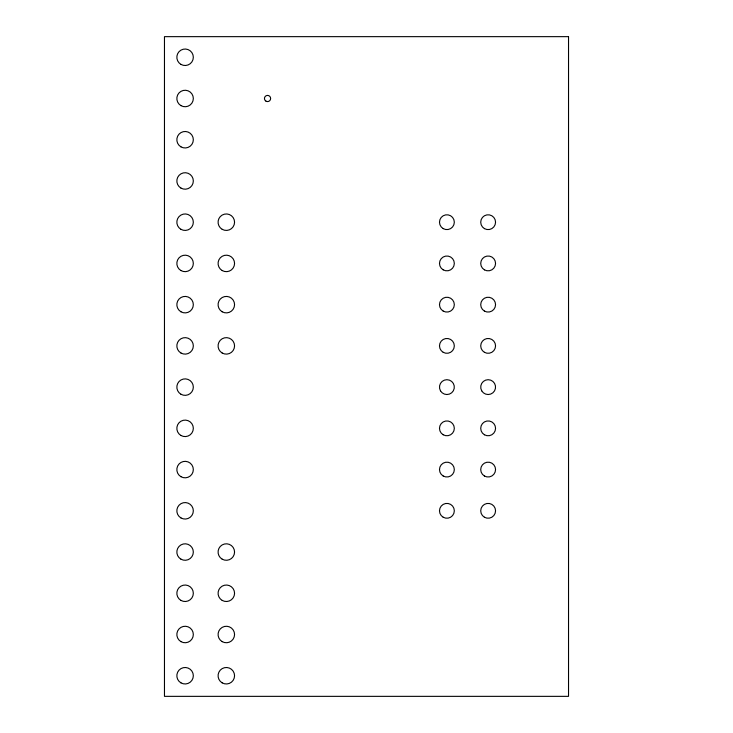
<?xml version="1.0" encoding="UTF-8"?>
<svg xmlns="http://www.w3.org/2000/svg" width="733" height="733" viewBox="0 0 733 733"><rect width="100%" height="100%" fill="white"/><g stroke="black" fill="none" stroke-linecap="round" stroke-linejoin="round"><path stroke-width="1.1" d="M568.533 36.65L164.467 36.65L164.467 696.35L568.533 696.35L568.533 36.65M265.997 101.181A3.097 3.097 0 0 0 270.642 98.497A3.097 3.097 0 0 0 265.997 95.812A3.097 3.097 0 0 0 265.997 101.181M443.19 228.614A7.422 7.422 0 0 0 454.323 222.191A7.422 7.422 0 0 0 443.19 215.768A7.422 7.422 0 0 0 443.19 228.614M484.421 228.614A7.422 7.422 0 0 0 495.554 222.191A7.422 7.422 0 0 0 484.421 215.768A7.422 7.422 0 0 0 484.421 228.614M443.19 269.845A7.422 7.422 0 0 0 454.323 263.422A7.422 7.422 0 0 0 443.19 256.999A7.422 7.422 0 0 0 443.19 269.845M484.421 269.845A7.422 7.422 0 0 0 495.554 263.422A7.422 7.422 0 0 0 484.421 256.999A7.422 7.422 0 0 0 484.421 269.845M443.19 311.076A7.422 7.422 0 0 0 454.323 304.653A7.422 7.422 0 0 0 443.19 298.23A7.422 7.422 0 0 0 443.19 311.076M484.421 311.076A7.422 7.422 0 0 0 495.554 304.653A7.422 7.422 0 0 0 484.421 298.23A7.422 7.422 0 0 0 484.421 311.076M443.19 352.307A7.422 7.422 0 0 0 454.323 345.884A7.422 7.422 0 0 0 443.19 339.461A7.422 7.422 0 0 0 443.19 352.307M484.421 352.307A7.422 7.422 0 0 0 495.554 345.884A7.422 7.422 0 0 0 484.421 339.461A7.422 7.422 0 0 0 484.421 352.307M440.478 390.826A7.422 7.422 0 0 0 453.324 390.826A7.422 7.422 0 0 0 446.901 379.694A7.422 7.422 0 0 0 440.478 390.826M481.709 390.826A7.422 7.422 0 0 0 494.555 390.826A7.422 7.422 0 0 0 488.132 379.694A7.422 7.422 0 0 0 481.709 390.826M443.19 434.77A7.422 7.422 0 0 0 454.323 428.347A7.422 7.422 0 0 0 443.19 421.924A7.422 7.422 0 0 0 443.19 434.77M484.421 434.77A7.422 7.422 0 0 0 495.554 428.347A7.422 7.422 0 0 0 484.421 421.924A7.422 7.422 0 0 0 484.421 434.77M443.19 476.001A7.422 7.422 0 0 0 454.323 469.578A7.422 7.422 0 0 0 443.19 463.155A7.422 7.422 0 0 0 443.19 476.001M484.421 476.001A7.422 7.422 0 0 0 495.554 469.578A7.422 7.422 0 0 0 484.421 463.155A7.422 7.422 0 0 0 484.421 476.001M443.19 517.232A7.422 7.422 0 0 0 454.323 510.809A7.422 7.422 0 0 0 443.19 504.386A7.422 7.422 0 0 0 443.19 517.232M484.421 517.232A7.422 7.422 0 0 0 495.554 510.809A7.422 7.422 0 0 0 484.421 504.386A7.422 7.422 0 0 0 484.421 517.232M180.959 353.022A8.246 8.246 0 0 0 193.329 345.884A8.246 8.246 0 0 0 180.959 338.747A8.246 8.246 0 0 0 180.959 353.022M180.959 311.791A8.246 8.246 0 0 0 193.329 304.653A8.246 8.246 0 0 0 180.959 297.516A8.246 8.246 0 0 0 180.959 311.791M180.959 270.559A8.246 8.246 0 0 0 193.329 263.422A8.246 8.246 0 0 0 180.959 256.284A8.246 8.246 0 0 0 180.959 270.559M222.191 311.791A8.246 8.246 0 0 0 234.56 304.653A8.246 8.246 0 0 0 222.191 297.516A8.246 8.246 0 0 0 222.191 311.791M180.959 229.328A8.246 8.246 0 0 0 193.329 222.191A8.246 8.246 0 0 0 180.959 215.053A8.246 8.246 0 0 0 180.959 229.328M222.191 270.559A8.246 8.246 0 0 0 234.56 263.422A8.246 8.246 0 0 0 222.191 256.284A8.246 8.246 0 0 0 222.191 270.559M180.959 188.097A8.246 8.246 0 0 0 193.329 180.959A8.246 8.246 0 0 0 180.959 173.822A8.246 8.246 0 0 0 180.959 188.097M180.959 146.866A8.246 8.246 0 0 0 193.329 139.728A8.246 8.246 0 0 0 180.959 132.591A8.246 8.246 0 0 0 180.959 146.866M222.191 229.328A8.246 8.246 0 0 0 234.56 222.191A8.246 8.246 0 0 0 222.191 215.053A8.246 8.246 0 0 0 222.191 229.328M180.959 105.634A8.246 8.246 0 0 0 193.329 98.497A8.246 8.246 0 0 0 180.959 91.359A8.246 8.246 0 0 0 180.959 105.634M180.959 64.403A8.246 8.246 0 0 0 193.329 57.266A8.246 8.246 0 0 0 180.959 50.128A8.246 8.246 0 0 0 180.959 64.403M222.191 353.022A8.246 8.246 0 0 0 234.56 345.884A8.246 8.246 0 0 0 222.191 338.747A8.246 8.246 0 0 0 222.191 353.022M180.959 682.872A8.246 8.246 0 0 0 193.329 675.734A8.246 8.246 0 0 0 180.959 668.597A8.246 8.246 0 0 0 180.959 682.872M180.959 641.641A8.246 8.246 0 0 0 193.329 634.503A8.246 8.246 0 0 0 180.959 627.366A8.246 8.246 0 0 0 180.959 641.641M180.959 600.409A8.246 8.246 0 0 0 193.329 593.272A8.246 8.246 0 0 0 180.959 586.134A8.246 8.246 0 0 0 180.959 600.409M222.191 641.641A8.246 8.246 0 0 0 234.56 634.503A8.246 8.246 0 0 0 222.191 627.366A8.246 8.246 0 0 0 222.191 641.641M180.959 559.178A8.246 8.246 0 0 0 193.329 552.041A8.246 8.246 0 0 0 180.959 544.903A8.246 8.246 0 0 0 180.959 559.178M222.191 600.409A8.246 8.246 0 0 0 234.56 593.272A8.246 8.246 0 0 0 222.191 586.134A8.246 8.246 0 0 0 222.191 600.409M180.959 517.947A8.246 8.246 0 0 0 193.329 510.809A8.246 8.246 0 0 0 180.959 503.672A8.246 8.246 0 0 0 180.959 517.947M180.959 476.716A8.246 8.246 0 0 0 193.329 469.578A8.246 8.246 0 0 0 180.959 462.441A8.246 8.246 0 0 0 180.959 476.716M222.191 559.178A8.246 8.246 0 0 0 234.56 552.041A8.246 8.246 0 0 0 222.191 544.903A8.246 8.246 0 0 0 222.191 559.178M180.959 435.484A8.246 8.246 0 0 0 193.329 428.347A8.246 8.246 0 0 0 180.959 421.209A8.246 8.246 0 0 0 180.959 435.484M180.959 394.253A8.246 8.246 0 0 0 193.329 387.116A8.246 8.246 0 0 0 180.959 379.978A8.246 8.246 0 0 0 180.959 394.253M222.191 682.872A8.246 8.246 0 0 0 234.56 675.734A8.246 8.246 0 0 0 222.191 668.597A8.246 8.246 0 0 0 222.191 682.872"/></g></svg>
